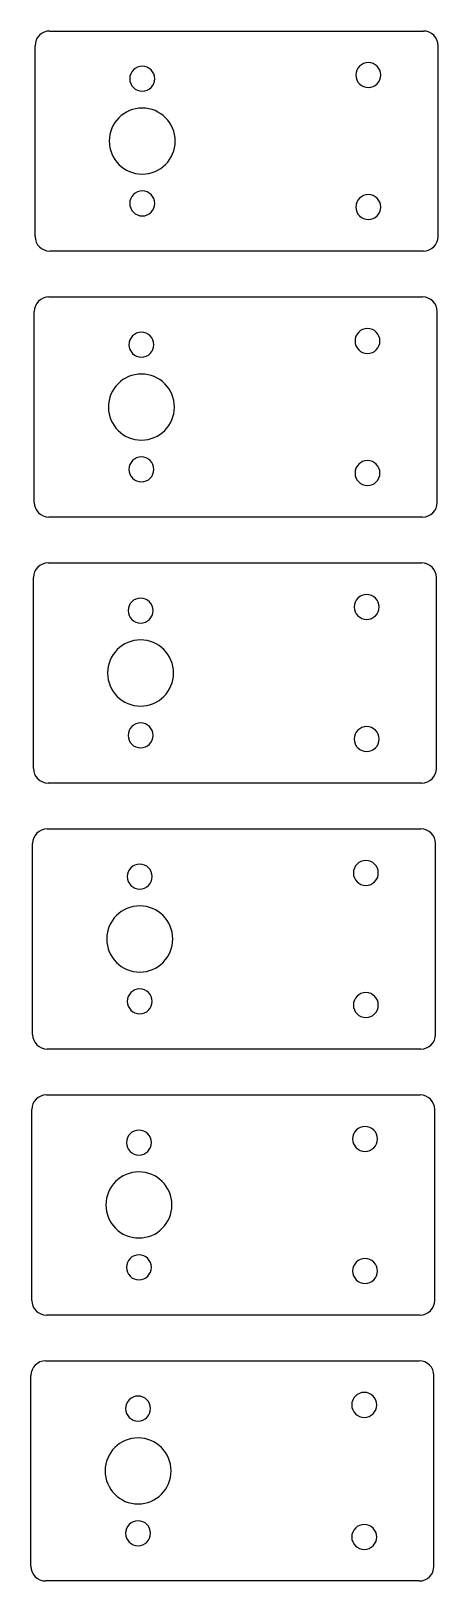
# Model space of a CAD drawing. Extents: x 1 to 3.18, y 1 to 9.32.
import ezdxf

# ---------------------------------------------------------------- set-up
doc = ezdxf.new("R2010")
doc.units = 0
doc.layers.add('5', color=7, linetype='CONTINUOUS')

msp = doc.modelspace()

# ---------------------------------------------------------------- linework, layer by layer
at = {"layer": '5', "color": 5, "linetype": 'CONTINUOUS'}
for p, q in [((1.1008, 9.3155), (3.1054, 9.3155)), ((1.022, 8.2132), (1.022, 9.2368)), ((3.1841, 8.2132), (3.1841, 9.2368)), ((3.1054, 8.1344), (1.1008, 8.1344)), ((1.0964, 7.8887), (3.101, 7.8887)), ((1.0176, 6.7863), (1.0176, 7.8099)), ((3.1797, 6.7863), (3.1797, 7.8099)), ((3.101, 6.7075), (1.0964, 6.7075)), ((1.092, 6.4618), (3.0966, 6.4618)), ((1.0132, 5.3594), (1.0132, 6.383)), ((3.1753, 5.3594), (3.1753, 6.383)), ((3.0966, 5.2807), (1.092, 5.2807)), ((1.0875, 5.0349), (3.0922, 5.0349)), ((1.0088, 3.9325), (1.0088, 4.9561)), ((3.1709, 3.9325), (3.1709, 4.9561)), ((3.0922, 3.8538), (1.0875, 3.8538)), ((1.0831, 3.608), (3.0878, 3.608)), ((1.0044, 2.5056), (1.0044, 3.5292)), ((3.1665, 2.5056), (3.1665, 3.5292)), ((3.0878, 2.4269), (1.0831, 2.4269)), ((1.0787, 2.1811), (3.0834, 2.1811)), ((1, 1.0787), (1, 2.1024)), ((3.1621, 1.0787), (3.1621, 2.1024)), ((3.0834, 1), (1.0787, 1))]:
    msp.add_line(p, q, dxfattribs=at)
for centre, radius, start, end in [((1.1008, 9.2368), 0.0787, 90, 180), ((3.1054, 9.2368), 0.0787, 360, 90), ((1.5968, 9.0596), 0.0669, 360, 180), ((2.8101, 9.0793), 0.0669, 360, 180), ((2.8101, 9.0793), 0.0669, 180, 360), ((1.5968, 9.0596), 0.0669, 180, 360), ((1.5968, 8.725), 0.1772, 360, 180), ((1.5968, 8.725), 0.1772, 180, 360), ((1.5968, 8.3903), 0.0669, 360, 180), ((2.8101, 8.3707), 0.0669, 360, 180), ((1.5968, 8.3903), 0.0669, 180, 360), ((2.8101, 8.3707), 0.0669, 180, 360), ((1.1008, 8.2132), 0.0787, 180, 270), ((3.1054, 8.2132), 0.0787, 270, 360), ((1.0964, 7.8099), 0.0787, 90, 180), ((3.101, 7.8099), 0.0787, 360, 90), ((1.5924, 7.6327), 0.0669, 360, 180), ((2.8057, 7.6524), 0.0669, 360, 180), ((2.8057, 7.6524), 0.0669, 180, 360), ((1.5924, 7.6327), 0.0669, 180, 360), ((1.5924, 7.2981), 0.1772, 360, 180), ((1.5924, 7.2981), 0.1772, 180, 360), ((1.5924, 6.9635), 0.0669, 360, 180), ((2.8057, 6.9438), 0.0669, 360, 180), ((1.5924, 6.9635), 0.0669, 180, 360), ((2.8057, 6.9438), 0.0669, 180, 360), ((1.0964, 6.7863), 0.0787, 180, 270), ((3.101, 6.7863), 0.0787, 270, 360), ((1.092, 6.383), 0.0787, 90, 180), ((3.0966, 6.383), 0.0787, 360, 90), ((1.588, 6.2059), 0.0669, 360, 180), ((2.8013, 6.2255), 0.0669, 360, 180), ((1.588, 6.2059), 0.0669, 180, 360), ((2.8013, 6.2255), 0.0669, 180, 360), ((1.588, 5.8712), 0.1772, 360, 180), ((1.588, 5.8712), 0.1772, 180, 360), ((1.588, 5.5366), 0.0669, 360, 180), ((2.8013, 5.5169), 0.0669, 360, 180), ((1.588, 5.5366), 0.0669, 180, 360), ((2.8013, 5.5169), 0.0669, 180, 360), ((1.092, 5.3594), 0.0787, 180, 270), ((3.0966, 5.3594), 0.0787, 270, 360), ((1.0875, 4.9561), 0.0787, 90, 180), ((3.0922, 4.9561), 0.0787, 360, 90), ((1.5836, 4.779), 0.0669, 360, 180), ((2.7969, 4.7987), 0.0669, 360, 180), ((1.5836, 4.779), 0.0669, 180, 360), ((2.7969, 4.7987), 0.0669, 180, 360), ((1.5836, 4.4443), 0.1772, 360, 180), ((1.5836, 4.4443), 0.1772, 180, 360), ((1.5836, 4.1097), 0.0669, 360, 180), ((1.5836, 4.1097), 0.0669, 180, 360), ((2.7969, 4.09), 0.0669, 360, 180), ((2.7969, 4.09), 0.0669, 180, 360), ((1.0875, 3.9325), 0.0787, 180, 270), ((3.0922, 3.9325), 0.0787, 270, 360), ((1.0831, 3.5292), 0.0787, 90, 180), ((3.0878, 3.5292), 0.0787, 360, 90), ((1.5792, 3.3521), 0.0669, 360, 180), ((2.7925, 3.3718), 0.0669, 360, 180), ((1.5792, 3.3521), 0.0669, 180, 360), ((2.7925, 3.3718), 0.0669, 180, 360), ((1.5792, 3.0174), 0.1772, 360, 180), ((1.5792, 3.0174), 0.1772, 180, 360), ((1.5792, 2.6828), 0.0669, 360, 180), ((1.5792, 2.6828), 0.0669, 180, 360), ((2.7925, 2.6631), 0.0669, 360, 180), ((2.7925, 2.6631), 0.0669, 180, 360), ((1.0831, 2.5056), 0.0787, 180, 270), ((3.0878, 2.5056), 0.0787, 270, 360), ((1.0787, 2.1024), 0.0787, 90, 180), ((3.0834, 2.1024), 0.0787, 360, 90), ((2.7881, 1.9449), 0.0669, 360, 180), ((1.5748, 1.9252), 0.0669, 360, 180), ((1.5748, 1.9252), 0.0669, 180, 360), ((2.7881, 1.9449), 0.0669, 180, 360), ((1.5748, 1.5906), 0.1772, 360, 180), ((1.5748, 1.5906), 0.1772, 180, 360), ((1.5748, 1.2559), 0.0669, 360, 180), ((1.5748, 1.2559), 0.0669, 180, 360), ((2.7881, 1.2362), 0.0669, 360, 180), ((2.7881, 1.2362), 0.0669, 180, 360), ((1.0787, 1.0787), 0.0787, 180, 270), ((3.0834, 1.0787), 0.0787, 270, 360)]:
    msp.add_arc(centre, radius, start, end, dxfattribs=at)

doc.saveas('drawing.dxf')
